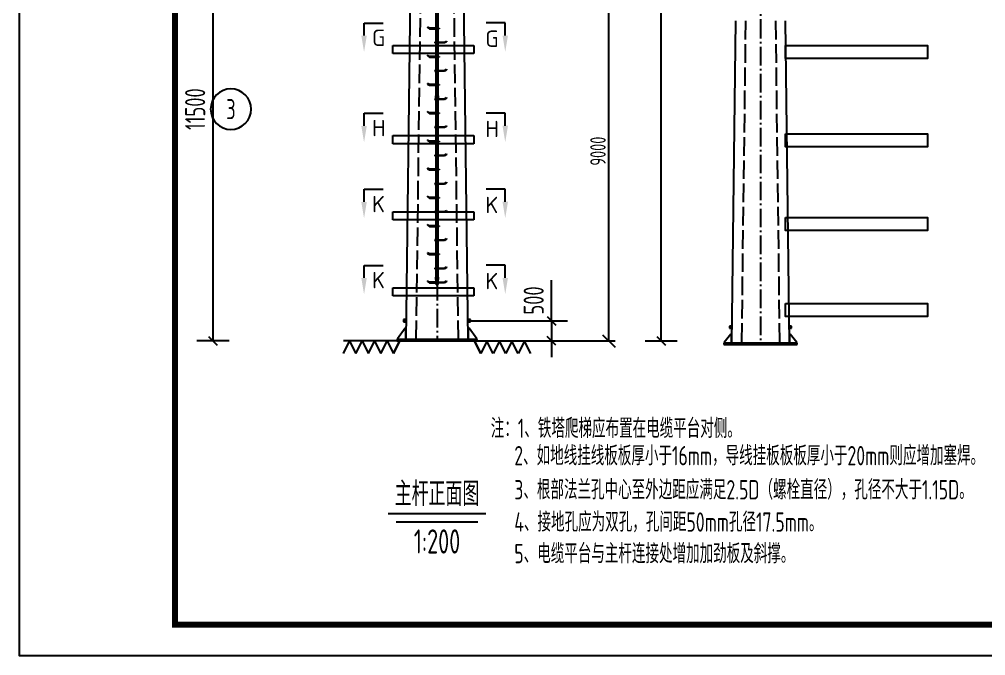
# Model space of a CAD drawing. Header units: inches. Extents: x -4449 to -2355, y -113 to 192.
# Drawn here: x -3707.3 to -3551.4, y -109.9 to -7.3 of the extents above; entities that cross this region are included whole.
import ezdxf
from ezdxf.enums import TextEntityAlignment as Align

# ---------------------------------------------------------------- set-up
doc = ezdxf.new("R2010")
doc.units = ezdxf.units.IN
doc.header["$MEASUREMENT"] = 0
doc.linetypes.add('点划线', pattern=[4.35, 3, -0.54, 0.27, -0.54])
doc.linetypes.add('虚线', pattern=[3.75, 3, -0.75])
for name, color, linetype in [('1', 7, 'Continuous'), ('3', 3, 'Continuous'), ('DIM', 3, 'Continuous'), ('DRAW', 7, 'Continuous'), ('中线层', 2, '点划线'), ('图形层', 7, 'Continuous'), ('图框', 7, 'Continuous'), ('图签层', 7, 'Continuous'), ('宽标注线层', 5, 'Continuous'), ('尺寸标注线层', 1, 'Continuous'), ('标注文字层', 7, 'Continuous'), ('标注线层', 3, 'Continuous'), ('表格层', 3, 'Continuous'), ('隐藏线层', 1, '虚线')]:
    doc.layers.add(name, color=color, linetype=linetype)
doc.styles.get("Standard").update_dxf_attribs({"font": 'tssdeng.shx', "width": 0.7, "bigfont": 'hztxt.shx'})
doc.dimstyles.new('STANDARD$0', dxfattribs={"dimtxt": 2.5, "dimasz": 2, "dimexe": 1, "dimexo": 1, "dimgap": 0.5, "dimtad": 1, "dimdec": 0, "dimlfac": 100, "dimzin": 10, "dimdsep": 46, "dimlunit": 6, "dimtxsty": 'Standard', "dimblk1": 'OBLIQUE', "dimblk2": 'OBLIQUE', "dimsah": 1, "dimcen": 2.5, "dimclrd": 6, "dimclre": 6, "dimclrt": 2, "dimadec": 0, "dimazin": 0, "dimtfac": 1, "dimtdec": 0, "dimtofl": 0, "dimtmove": 0, "dimatfit": 3, "dimldrblk": 'OBLIQUE', "dimfxl": 1, "dimtolj": 1, "dimtzin": 10, "dimarcsym": 0})

# ---------------------------------------------------------------- blocks, each defined once
blk = doc.blocks.new('_OBLIQUE')
at = {"color": 0, "linetype": 'ByBlock'}
blk.add_line((-0.5, -0.5), (0.5, 0.5), dxfattribs=at)
blk = doc.blocks.new('*D40')
at = {"layer": 'Defpoints', "color": 0}
for p in [(-3620.72, 2.03), (-3612.16, 2.03), (-3621.42, -59.18)]:
    blk.add_point(p, dxfattribs=at)
at = {"layer": 'DRAW', "color": 6, "lineweight": -2}
for p, q in [((-3619.72, 2.03), (-3611.16, 2.03)), ((-3620.42, -59.18), (-3611.16, -59.18))]:
    blk.add_line(p, q, dxfattribs=at)
at = {"layer": 'DRAW', "color": 6, "linetype": 'ByBlock', "lineweight": -2}
blk.add_line((-3612.16, -59.18), (-3612.16, 2.03), dxfattribs=at)
at = {"layer": 'DRAW', "color": 6, "lineweight": -2, "xscale": 2, "yscale": 2, "zscale": 2}
for p, rotation in [((-3612.16, 2.03), 90), ((-3612.16, -59.18), 270)]:
    blk.add_blockref('_OBLIQUE', p, dxfattribs=dict(at, rotation=rotation))
at = {"layer": 'DRAW', "color": 2, "insert": (-3613.91, -28.57), "char_height": 2.5, "attachment_point": 5, "rotation": 90}
blk.add_mtext('\\A1;9000', dxfattribs=at)

msp = doc.modelspace()

# ---------------------------------------------------------------- linework, layer by layer
at = {"layer": '1'}
for p, q in [((-3651.6557255, -7.9089482), (-3648.5896891, -7.9089482)), ((-3628.8722095, -7.891748), (-3631.9382459, -7.8917478)), ((-3651.6557255, -22.4571246), (-3648.5896891, -22.4571246)), ((-3628.8722095, -22.4399244), (-3631.9382459, -22.4399242)), ((-3651.6557255, -34.7232565), (-3648.5896891, -34.7232565)), ((-3628.8722095, -34.7060563), (-3631.9382459, -34.7060561)), ((-3651.6557255, -46.9893884), (-3648.5896891, -46.9893884)), ((-3628.8722095, -46.9721882), (-3631.9382459, -46.972188))]:
    msp.add_line(p, q, dxfattribs=at)
at = {"layer": '3'}
for p, q in [((-3651.6557255, -9.9455754), (-3651.6557255, -7.9089482)), ((-3628.8722095, -9.9283752), (-3628.8722095, -7.891748)), ((-3651.6557255, -24.4937518), (-3651.6557255, -22.4571246)), ((-3628.8722095, -24.4765516), (-3628.8722095, -22.4399244)), ((-3651.6557255, -36.7598837), (-3651.6557255, -34.7232565)), ((-3628.8722095, -36.7426835), (-3628.8722095, -34.7060563)), ((-3651.6557255, -49.0260156), (-3651.6557255, -46.9893884)), ((-3628.8722095, -49.0088154), (-3628.8722095, -46.9721882))]:
    msp.add_line(p, q, dxfattribs=at)
for points in [[(-3651.2157255, -9.9455754), (-3652.0957255, -9.9455754), (-3651.6557255, -12.5855754)], [(-3629.3122096, -9.9283752), (-3628.4322096, -9.9283752), (-3628.8722098, -12.5683752)], [(-3651.2157255, -24.4937518), (-3652.0957255, -24.4937518), (-3651.6557255, -27.1337518)], [(-3629.3122096, -24.4765516), (-3628.4322096, -24.4765516), (-3628.8722098, -27.1165516)], [(-3651.2157255, -36.7598837), (-3652.0957255, -36.7598837), (-3651.6557255, -39.3998837)], [(-3629.3122096, -36.7426835), (-3628.4322096, -36.7426835), (-3628.8722098, -39.3826835)], [(-3651.2157255, -49.0260156), (-3652.0957255, -49.0260156), (-3651.6557255, -51.6660156)], [(-3629.3122096, -49.0088154), (-3628.4322096, -49.0088154), (-3628.8722098, -51.6488154)]]:
    msp.add_solid(points, dxfattribs=at)
at = {"layer": 'DIM'}
for p, q in [((-3646.9968577, -11.5224708), (-3633.9190219, -11.5224708)), ((-3646.9968577, -12.8439902), (-3646.9968577, -11.5224708)), ((-3633.9190219, -11.5224708), (-3633.9190219, -12.8439902)), ((-3633.9190219, -12.8439902), (-3646.9968577, -12.8439902)), ((-3646.9968577, -26.0706472), (-3633.9190219, -26.0706472)), ((-3646.9968577, -27.3921666), (-3646.9968577, -26.0706472)), ((-3633.9190219, -26.0706472), (-3633.9190219, -27.3921666)), ((-3633.9190219, -27.3921666), (-3646.9968577, -27.3921666)), ((-3646.9968577, -38.3367791), (-3633.9190219, -38.3367791)), ((-3646.9968577, -39.6582985), (-3646.9968577, -38.3367791)), ((-3633.9190219, -38.3367791), (-3633.9190219, -39.6582985)), ((-3633.9190219, -39.6582985), (-3646.9968577, -39.6582985)), ((-3646.9968577, -50.602911), (-3633.9190219, -50.602911)), ((-3646.9968577, -51.9244304), (-3646.9968577, -50.602911)), ((-3633.9190219, -50.602911), (-3633.9190219, -51.9244304)), ((-3633.9190219, -51.9244304), (-3646.9968577, -51.9244304))]:
    msp.add_line(p, q, dxfattribs=at)
at = {"layer": 'DRAW'}
for points in [[(-3583.6691328, -11.5561123), (-3560.7564907, -11.5561123), (-3560.7564907, -13.6554899), (-3583.6691328, -13.6554899)], [(-3583.6691328, -25.780381), (-3560.7564907, -25.780381), (-3560.7564907, -27.8797586), (-3583.6691328, -27.8797586)], [(-3583.6691328, -39.2676698), (-3560.7564907, -39.2676698), (-3560.7564907, -41.3670474), (-3583.6691328, -41.3670474)], [(-3583.6691328, -53.1338066), (-3560.7564907, -53.1338066), (-3560.7564907, -55.2331842), (-3583.6691328, -55.2331842)]]:
    msp.add_lwpolyline(points, close=True, dxfattribs=at)
at = {"layer": '中线层'}
for p, q in [((-3587.6859275, 44.9313638), (-3587.6859275, -7.400317)), ((-3639.8797492, 15.5741274), (-3639.8797492, -59.1765226)), ((-3587.6859275, -7.400317), (-3587.6859275, -59.731447)), ((-3644.9558592, -55.9265226), (-3645.1866092, -55.9265226)), ((-3645.0711692, -55.8112126), (-3645.0711692, -56.0418326)), ((-3634.8035092, -55.9265226), (-3634.5727592, -55.9265226)), ((-3634.6881992, -55.8112126), (-3634.6881992, -56.0418326)), ((-3592.4011276, -56.977177), (-3592.5966808, -56.977177)), ((-3592.4988491, -56.8794555), (-3592.4988491, -57.0748985)), ((-3582.9706173, -56.977177), (-3582.7750641, -56.977177)), ((-3582.8728958, -56.8794555), (-3582.8728958, -57.0748985))]:
    msp.add_line(p, q, dxfattribs=at)
at = {"layer": '图形层'}
for p, q in [((-3643.9747492, 15.3778274), (-3644.9172492, -58.9555226)), ((-3634.8422492, -58.9555226), (-3635.7847492, 15.3778274)), ((-3640.0357492, -50.0765226), (-3640.0357492, 11.9991274)), ((-3639.7237492, -50.0765226), (-3639.7237492, 11.9991274)), ((-3591.7126703, -7.5655732), (-3592.3681865, -59.5441567)), ((-3583.0036685, -59.5441567), (-3583.6591848, -7.5655732)), ((-3641.0887492, -8.7495226), (-3641.4264892, -8.5545226)), ((-3641.4264892, -8.5545226), (-3641.4264892, -8.6585226)), ((-3641.4264892, -8.6585226), (-3641.0887492, -8.8535226)), ((-3640.0357492, -8.7495226), (-3641.0887492, -8.7495226)), ((-3641.0887492, -8.8535226), (-3640.0357492, -8.8535226)), ((-3639.7237492, -8.7495226), (-3639.5287492, -8.7495226)), ((-3639.5287492, -8.8535226), (-3639.7237492, -8.8535226)), ((-3639.5287492, -8.7495226), (-3639.5287492, -8.8535226)), ((-3638.6707492, -11.0245226), (-3638.3328792, -10.8295226)), ((-3638.3328792, -10.8295226), (-3638.3328792, -10.9335226)), ((-3640.0357492, -11.0245226), (-3640.2307492, -11.0245226)), ((-3640.2307492, -11.0245226), (-3640.2307492, -11.1285226)), ((-3640.2307492, -11.1285226), (-3640.0357492, -11.1285226)), ((-3639.7237492, -11.0245226), (-3638.6707492, -11.0245226)), ((-3638.6707492, -11.1285226), (-3639.7237492, -11.1285226)), ((-3638.3328792, -10.9335226), (-3638.6707492, -11.1285226)), ((-3641.0887492, -13.2995226), (-3641.4264892, -13.1045226)), ((-3641.4264892, -13.1045226), (-3641.4264892, -13.2085226)), ((-3641.4264892, -13.2085226), (-3641.0887492, -13.4035226)), ((-3640.0357492, -13.2995226), (-3641.0887492, -13.2995226)), ((-3641.0887492, -13.4035226), (-3640.0357492, -13.4035226)), ((-3639.7237492, -13.2995226), (-3639.5287492, -13.2995226)), ((-3639.5287492, -13.4035226), (-3639.7237492, -13.4035226)), ((-3639.5287492, -13.2995226), (-3639.5287492, -13.4035226)), ((-3640.0357492, -15.5745226), (-3640.2307492, -15.5745226)), ((-3640.2307492, -15.5745226), (-3640.2307492, -15.6785226)), ((-3639.7237492, -15.5745226), (-3638.6707492, -15.5745226)), ((-3638.6707492, -15.5745226), (-3638.3328792, -15.3795226)), ((-3638.3328792, -15.4835226), (-3638.6707492, -15.6785226)), ((-3638.3328792, -15.3795226), (-3638.3328792, -15.4835226)), ((-3640.2307492, -15.6785226), (-3640.0357492, -15.6785226)), ((-3638.6707492, -15.6785226), (-3639.7237492, -15.6785226)), ((-3641.0887492, -17.8495226), (-3641.4264892, -17.6545226)), ((-3641.4264892, -17.6545226), (-3641.4264892, -17.7585226)), ((-3641.4264892, -17.7585226), (-3641.0887492, -17.9535226)), ((-3640.0357492, -17.8495226), (-3641.0887492, -17.8495226)), ((-3641.0887492, -17.9535226), (-3640.0357492, -17.9535226)), ((-3639.7237492, -17.8495226), (-3639.5287492, -17.8495226)), ((-3639.5287492, -17.9535226), (-3639.7237492, -17.9535226)), ((-3639.5287492, -17.8495226), (-3639.5287492, -17.9535226)), ((-3640.0357492, -20.1245226), (-3640.2307492, -20.1245226)), ((-3640.2307492, -20.1245226), (-3640.2307492, -20.2285226)), ((-3640.2307492, -20.2285226), (-3640.0357492, -20.2285226)), ((-3640.0747492, -20.0465226), (-3640.0747492, -19.6565226)), ((-3640.0747492, -19.6565226), (-3639.6847492, -19.6565226)), ((-3639.6847492, -20.0465226), (-3640.0747492, -20.0465226)), ((-3639.7237492, -20.1245226), (-3638.6707492, -20.1245226)), ((-3638.6707492, -20.2285226), (-3639.7237492, -20.2285226)), ((-3639.6847492, -19.6565226), (-3639.6847492, -20.0465226)), ((-3638.6707492, -20.1245226), (-3638.3328792, -19.9295226)), ((-3638.3328792, -20.0335226), (-3638.6707492, -20.2285226)), ((-3638.3328792, -19.9295226), (-3638.3328792, -20.0335226)), ((-3641.0887492, -22.3995226), (-3641.4264892, -22.2045226)), ((-3641.4264892, -22.2045226), (-3641.4264892, -22.3085226)), ((-3641.4264892, -22.3085226), (-3641.0887492, -22.5035226)), ((-3640.0357492, -22.3995226), (-3641.0887492, -22.3995226)), ((-3641.0887492, -22.5035226), (-3640.0357492, -22.5035226)), ((-3639.7237492, -22.3995226), (-3639.5287492, -22.3995226)), ((-3639.5287492, -22.5035226), (-3639.7237492, -22.5035226)), ((-3639.5287492, -22.3995226), (-3639.5287492, -22.5035226)), ((-3640.0357492, -24.6745226), (-3640.2307492, -24.6745226)), ((-3640.2307492, -24.6745226), (-3640.2307492, -24.7785226)), ((-3640.2307492, -24.7785226), (-3640.0357492, -24.7785226)), ((-3639.7237492, -24.6745226), (-3638.6707492, -24.6745226)), ((-3638.6707492, -24.7785226), (-3639.7237492, -24.7785226)), ((-3638.6707492, -24.6745226), (-3638.3328792, -24.4795226)), ((-3638.3328792, -24.5835226), (-3638.6707492, -24.7785226)), ((-3638.3328792, -24.4795226), (-3638.3328792, -24.5835226)), ((-3641.0887492, -26.9495226), (-3641.4264892, -26.7545226)), ((-3641.4264892, -26.7545226), (-3641.4264892, -26.8585226)), ((-3641.4264892, -26.8585226), (-3641.0887492, -27.0535226)), ((-3640.0357492, -26.9495226), (-3641.0887492, -26.9495226)), ((-3641.0887492, -27.0535226), (-3640.0357492, -27.0535226)), ((-3639.7237492, -26.9495226), (-3639.5287492, -26.9495226)), ((-3639.5287492, -27.0535226), (-3639.7237492, -27.0535226)), ((-3639.5287492, -26.9495226), (-3639.5287492, -27.0535226)), ((-3640.0357492, -29.2245226), (-3640.2307492, -29.2245226)), ((-3640.2307492, -29.2245226), (-3640.2307492, -29.3285226)), ((-3640.2307492, -29.3285226), (-3640.0357492, -29.3285226)), ((-3639.7237492, -29.2245226), (-3638.6707492, -29.2245226)), ((-3638.6707492, -29.3285226), (-3639.7237492, -29.3285226)), ((-3638.6707492, -29.2245226), (-3638.3328792, -29.0295226)), ((-3638.3328792, -29.1335226), (-3638.6707492, -29.3285226)), ((-3638.3328792, -29.0295226), (-3638.3328792, -29.1335226)), ((-3641.0887492, -31.4995226), (-3641.4264892, -31.3045226)), ((-3641.4264892, -31.3045226), (-3641.4264892, -31.4085226)), ((-3641.4264892, -31.4085226), (-3641.0887492, -31.6035226)), ((-3640.0357492, -31.4995226), (-3641.0887492, -31.4995226)), ((-3641.0887492, -31.6035226), (-3640.0357492, -31.6035226)), ((-3639.7237492, -31.4995226), (-3639.5287492, -31.4995226)), ((-3639.5287492, -31.6035226), (-3639.7237492, -31.6035226)), ((-3639.5287492, -31.4995226), (-3639.5287492, -31.6035226)), ((-3640.0357492, -33.7745226), (-3640.2307492, -33.7745226)), ((-3640.2307492, -33.7745226), (-3640.2307492, -33.8785226)), ((-3640.2307492, -33.8785226), (-3640.0357492, -33.8785226)), ((-3639.7237492, -33.7745226), (-3638.6707492, -33.7745226)), ((-3638.6707492, -33.8785226), (-3639.7237492, -33.8785226)), ((-3638.6707492, -33.7745226), (-3638.3328792, -33.5795226)), ((-3638.3328792, -33.6835226), (-3638.6707492, -33.8785226)), ((-3638.3328792, -33.5795226), (-3638.3328792, -33.6835226)), ((-3641.0887492, -36.0495226), (-3641.4264892, -35.8545226)), ((-3641.4264892, -35.8545226), (-3641.4264892, -35.9585226)), ((-3641.4264892, -35.9585226), (-3641.0887492, -36.1535226)), ((-3640.0357492, -36.0495226), (-3641.0887492, -36.0495226)), ((-3641.0887492, -36.1535226), (-3640.0357492, -36.1535226)), ((-3639.7237492, -36.0495226), (-3639.5287492, -36.0495226)), ((-3639.5287492, -36.1535226), (-3639.7237492, -36.1535226)), ((-3639.5287492, -36.0495226), (-3639.5287492, -36.1535226)), ((-3640.0357492, -38.3245226), (-3640.2307492, -38.3245226)), ((-3640.2307492, -38.3245226), (-3640.2307492, -38.4285226)), ((-3640.2307492, -38.4285226), (-3640.0357492, -38.4285226)), ((-3639.7237492, -38.3245226), (-3638.6707492, -38.3245226)), ((-3638.6707492, -38.4285226), (-3639.7237492, -38.4285226)), ((-3638.6707492, -38.3245226), (-3638.3328792, -38.1295226)), ((-3638.3328792, -38.2335226), (-3638.6707492, -38.4285226)), ((-3638.3328792, -38.1295226), (-3638.3328792, -38.2335226)), ((-3641.0887492, -40.5995226), (-3641.4264892, -40.4045226)), ((-3641.4264892, -40.4045226), (-3641.4264892, -40.5085226)), ((-3641.4264892, -40.5085226), (-3641.0887492, -40.7035226)), ((-3640.0357492, -40.5995226), (-3641.0887492, -40.5995226)), ((-3641.0887492, -40.7035226), (-3640.0357492, -40.7035226)), ((-3639.7237492, -40.5995226), (-3639.5287492, -40.5995226)), ((-3639.5287492, -40.7035226), (-3639.7237492, -40.7035226)), ((-3639.5287492, -40.5995226), (-3639.5287492, -40.7035226)), ((-3640.0357492, -42.8745226), (-3640.2307492, -42.8745226)), ((-3640.2307492, -42.8745226), (-3640.2307492, -42.9785226)), ((-3640.2307492, -42.9785226), (-3640.0357492, -42.9785226)), ((-3639.7237492, -42.8745226), (-3638.6707492, -42.8745226)), ((-3638.6707492, -42.9785226), (-3639.7237492, -42.9785226)), ((-3638.6707492, -42.8745226), (-3638.3328792, -42.6795226)), ((-3638.3328792, -42.7835226), (-3638.6707492, -42.9785226)), ((-3638.3328792, -42.6795226), (-3638.3328792, -42.7835226)), ((-3641.0887492, -45.1495226), (-3641.4264892, -44.9545226)), ((-3641.4264892, -44.9545226), (-3641.4264892, -45.0585226)), ((-3641.4264892, -45.0585226), (-3641.0887492, -45.2535226)), ((-3640.0357492, -45.1495226), (-3641.0887492, -45.1495226)), ((-3639.7237492, -45.1495226), (-3639.5287492, -45.1495226)), ((-3639.5287492, -45.1495226), (-3639.5287492, -45.2535226)), ((-3641.0887492, -45.2535226), (-3640.0357492, -45.2535226)), ((-3639.5287492, -45.2535226), (-3639.7237492, -45.2535226)), ((-3640.0357492, -47.4245226), (-3640.2307492, -47.4245226)), ((-3640.2307492, -47.4245226), (-3640.2307492, -47.5285226)), ((-3640.2307492, -47.5285226), (-3640.0357492, -47.5285226)), ((-3639.7237492, -47.4245226), (-3638.6707492, -47.4245226)), ((-3638.6707492, -47.5285226), (-3639.7237492, -47.5285226)), ((-3638.6707492, -47.4245226), (-3638.3328792, -47.2295226)), ((-3638.3328792, -47.3335226), (-3638.6707492, -47.5285226)), ((-3638.3328792, -47.2295226), (-3638.3328792, -47.3335226)), ((-3641.0887492, -49.6995226), (-3641.4264892, -49.5045226)), ((-3641.4264892, -49.5045226), (-3641.4264892, -49.6085226)), ((-3641.4264892, -49.6085226), (-3641.0887492, -49.8035226)), ((-3640.0357492, -49.6995226), (-3641.0887492, -49.6995226)), ((-3641.0887492, -49.8035226), (-3640.0357492, -49.8035226)), ((-3640.0747492, -49.2965226), (-3640.0747492, -48.9065226)), ((-3640.0747492, -48.9065226), (-3639.6847492, -48.9065226)), ((-3639.6847492, -49.2965226), (-3640.0747492, -49.2965226)), ((-3639.7237492, -49.6995226), (-3638.6707492, -49.6995226)), ((-3638.6707492, -49.8035226), (-3639.7237492, -49.8035226)), ((-3639.6847492, -48.9065226), (-3639.6847492, -49.2965226)), ((-3638.6707492, -49.6995226), (-3638.3328792, -49.5045226)), ((-3638.3328792, -49.6085226), (-3638.6707492, -49.8035226)), ((-3638.3328792, -49.5045226), (-3638.3328792, -49.6085226)), ((-3640.0357492, -50.0765226), (-3639.7237492, -50.0765226)), ((-3645.2661692, -55.7315226), (-3645.2661692, -56.1215226)), ((-3644.8761692, -55.7315226), (-3645.2661692, -55.7315226)), ((-3645.2661692, -56.1215226), (-3644.8761692, -56.1215226)), ((-3644.8761692, -56.1215226), (-3644.8761692, -55.7315226)), ((-3634.4931992, -55.7315226), (-3634.8831992, -55.7315226)), ((-3634.8831992, -55.7315226), (-3634.8831992, -56.1215226)), ((-3634.8831992, -56.1215226), (-3634.4931992, -56.1215226)), ((-3634.4931992, -56.1215226), (-3634.4931992, -55.7315226)), ((-3645.0443892, -57.1095226), (-3646.2793892, -58.8255226)), ((-3644.9143892, -57.1095226), (-3645.0443892, -57.1095226)), ((-3644.9143892, -58.8268226), (-3644.9143892, -57.1095226)), ((-3634.7149792, -57.1095226), (-3634.8449792, -57.1095226)), ((-3634.8449792, -57.1095226), (-3634.8449792, -58.8268226)), ((-3633.4799792, -58.8255226), (-3634.7149792, -57.1095226)), ((-3592.6641053, -56.8119208), (-3592.6641053, -57.1424332)), ((-3592.3335929, -56.8119208), (-3592.6641053, -56.8119208)), ((-3592.6641053, -57.1424332), (-3592.3335929, -57.1424332)), ((-3592.3335929, -57.1424332), (-3592.3335929, -56.8119208)), ((-3582.7076396, -56.8119208), (-3583.038152, -56.8119208)), ((-3583.038152, -56.8119208), (-3583.038152, -57.1424332)), ((-3583.038152, -57.1424332), (-3582.7076396, -57.1424332)), ((-3582.7076396, -57.1424332), (-3582.7076396, -56.8119208)), ((-3644.9172492, -59.1765226), (-3654.9922492, -59.1765226)), ((-3654.9902992, -61.2110226), (-3653.9847492, -59.1960226)), ((-3653.9847492, -59.1960226), (-3652.9752992, -61.2110226)), ((-3652.9752992, -61.2110226), (-3651.9697492, -59.1960226)), ((-3651.9697492, -59.1960226), (-3650.9602992, -61.2110226)), ((-3650.9602992, -61.2110226), (-3649.9547492, -59.1960226)), ((-3649.9547492, -59.1960226), (-3648.9452992, -61.2110226)), ((-3648.9452992, -61.2110226), (-3647.9397492, -59.1960226)), ((-3647.9397492, -59.1960226), (-3646.9302992, -61.2110226)), ((-3646.9302992, -61.2110226), (-3645.9247492, -59.1960226)), ((-3645.9247492, -59.1960226), (-3646.9302992, -61.2110226)), ((-3633.4122492, -58.9555226), (-3646.3472492, -58.9555226)), ((-3646.3472492, -58.9555226), (-3646.3472492, -59.1765226)), ((-3646.3472492, -59.1765226), (-3633.4122492, -59.1765226)), ((-3646.2793892, -58.8255226), (-3646.2793892, -58.9555226)), ((-3646.2793892, -58.9555226), (-3645.0430892, -58.9555226)), ((-3645.0430892, -58.9555226), (-3644.9143892, -58.8268226)), ((-3644.9172492, -58.9555226), (-3634.8422492, -58.9555226)), ((-3634.8449792, -58.8268226), (-3634.7162792, -58.9555226)), ((-3634.8422492, -59.1765226), (-3624.7672492, -59.1765226)), ((-3634.7162792, -58.9555226), (-3633.4799792, -58.9555226)), ((-3632.8252992, -61.2110226), (-3633.8347492, -59.1960226)), ((-3633.8347492, -59.1960226), (-3632.8252992, -61.2110226)), ((-3633.4799792, -58.9555226), (-3633.4799792, -58.8255226)), ((-3633.4122492, -59.1765226), (-3633.4122492, -58.9555226)), ((-3631.8197492, -59.1960226), (-3632.8252992, -61.2110226)), ((-3630.8102992, -61.2110226), (-3631.8197492, -59.1960226)), ((-3629.8047492, -59.1960226), (-3630.8102992, -61.2110226)), ((-3628.7952992, -61.2110226), (-3629.8047492, -59.1960226)), ((-3627.7897492, -59.1960226), (-3628.7952992, -61.2110226)), ((-3626.7802992, -61.2110226), (-3627.7897492, -59.1960226)), ((-3625.7747492, -59.1960226), (-3626.7802992, -61.2110226)), ((-3624.7652992, -61.2110226), (-3625.7747492, -59.1960226)), ((-3592.4759336, -58.1009192), (-3593.5500989, -59.4339859)), ((-3592.3657628, -58.1009192), (-3592.4759336, -58.1009192)), ((-3592.3657628, -59.4195535), (-3592.3657628, -58.1009192)), ((-3582.8958113, -58.1009192), (-3583.0059821, -58.1009192)), ((-3583.0059821, -58.1009192), (-3583.0059821, -59.4195535)), ((-3581.821646, -59.4339859), (-3582.8958113, -58.1009192)), ((-3581.764247, -59.5441567), (-3593.607608, -59.5441567)), ((-3593.607608, -59.5441567), (-3593.607608, -59.731447)), ((-3593.607608, -59.731447), (-3581.764247, -59.731447)), ((-3593.5500989, -59.4339859), (-3593.5500989, -59.5441567)), ((-3593.5500989, -59.5441567), (-3592.490366, -59.5441567)), ((-3592.490366, -59.5441567), (-3592.3657628, -59.4195535)), ((-3592.3681865, -59.5441567), (-3583.0036685, -59.5441567)), ((-3583.0059821, -59.4195535), (-3582.881379, -59.5441567)), ((-3582.881379, -59.5441567), (-3581.821646, -59.5441567)), ((-3581.821646, -59.5441567), (-3581.821646, -59.4339859)), ((-3581.764247, -59.731447), (-3581.764247, -59.5441567))]:
    msp.add_line(p, q, dxfattribs=at)
for centre, radius, start, end in [((-3645.0711692, -55.9265226), 0.05031, 90, 270), ((-3645.0711692, -55.9265226), 0.05031, 270, 90), ((-3634.6881992, -55.9265226), 0.05031, 90, 270), ((-3634.6881992, -55.9265226), 0.05031, 270, 90), ((-3592.4988491, -56.977177), 0.0426361, 90, 270), ((-3592.4988491, -56.977177), 0.0426361, 270, 90), ((-3582.8728958, -56.977177), 0.0426361, 90, 270), ((-3582.8728958, -56.977177), 0.0426361, 270, 90)]:
    msp.add_arc(centre, radius, start, end, dxfattribs=at)
at = {"layer": '图框'}
msp.add_lwpolyline([(-3287.2800292, 187.0642746), (-3707.2800292, 187.0642746), (-3707.2800292, -109.9357254), (-3287.2800292, -109.9357254)], close=True, dxfattribs=at)
at = {"layer": '图框', "const_width": 1}
msp.add_lwpolyline([(-3682.1628405, -104.9357254), (-3292.1628405, -104.9357254), (-3292.1628405, 182.0642746), (-3682.1628405, 182.0642746)], close=True, dxfattribs=at)
at = {"layer": '图签层'}
msp.add_line((-3682.2800292, -104.9357254), (-3682.2800292, 182.0642746), dxfattribs=at)
at = {"layer": '宽标注线层'}
msp.add_line((-3647.7789392, -87.0337026), (-3631.9804292, -87.0337026), dxfattribs=at)
at = {"layer": '尺寸标注线层'}
for p, q in [((-3603.7119292, -59.1765226), (-3603.7119292, 96.8241274)), ((-3676.0474392, 15.5741274), (-3676.0474392, -59.1765226)), ((-3621.4228692, -55.9265226), (-3621.4228692, -49.3832326)), ((-3634.6881992, -55.9265226), (-3618.8228692, -55.9265226)), ((-3621.4228692, -55.9265226), (-3621.4228692, -59.1765226)), ((-3673.4474392, -59.1765226), (-3678.6474392, -59.1765226)), ((-3639.8797492, -59.1765226), (-3618.8228692, -59.1765226)), ((-3621.4228692, -59.1765226), (-3621.4228692, -61.7765226)), ((-3606.3119292, -59.1765226), (-3601.1119292, -59.1765226)), ((-3646.4789392, -88.3337026), (-3633.2804292, -88.3337026))]:
    msp.add_line(p, q, dxfattribs=at)
at = {"layer": '标注文字层'}
for p, q in [((-3639.8797492, -38.5390226), (-3639.8797492, -40.4890226)), ((-3622.1122592, -55.2371326), (-3620.7334792, -56.6159126)), ((-3676.7368292, -58.4871326), (-3675.3579192, -59.8659126)), ((-3620.7334792, -59.8659126), (-3622.1122592, -58.4871326)), ((-3604.4014492, -58.4871326), (-3603.0225392, -59.8659126))]:
    msp.add_line(p, q, dxfattribs=at)
for start, end in [(0, 180), (180, 0)]:
    msp.add_arc((-3673.1415034, -21.8015226), 3.26872, start, end, dxfattribs=at)
at = {"layer": '隐藏线层'}
for p, q in [((-3642.3367492, 15.3778274), (-3643.2792492, -58.9555226)), ((-3637.4227492, 15.3778274), (-3636.4802492, -58.9555226)), ((-3590.1019732, -7.5655732), (-3590.7574895, -59.5441567)), ((-3585.2698819, -7.5655732), (-3584.6143656, -59.5441567))]:
    msp.add_line(p, q, dxfattribs=at)

# ---------------------------------------------------------------- texts
at = {"layer": '3'}
for s, p in [('G', (-3650.3647625, -11.6179973)), ('G', (-3632.0828679, -11.7620594)), ('H', (-3650.3647625, -26.1661737)), ('H', (-3632.0828679, -26.3102359)), ('K', (-3650.3647625, -38.4323056)), ('K', (-3632.0828679, -38.5763678)), ('K', (-3650.3647625, -50.6984375)), ('K', (-3632.0828679, -50.8424997))]:
    msp.add_text(s, height=2.64, dxfattribs=at).set_placement(p)
at = {"layer": '图形层', "width": 0.7}
msp.add_text('1:200', height=3.9, dxfattribs=at).set_placement((-3639.8797492, -89.5687026), align=Align.TOP_CENTER)
at = {"layer": '标注文字层', "width": 0.7}
msp.add_text('3', height=3.25, dxfattribs=at).set_placement((-3673.1415034, -21.8015226), align=Align.MIDDLE_CENTER)
msp.add_text('主杆正面图', height=3.9, dxfattribs=at).set_placement((-3639.8797492, -85.7987026), align=Align.CENTER)
at = {"layer": '标注线层', "width": 0.7}
for s, p in [('11500', (-3677.2824392, -21.8015226)), ('500', (-3622.6578692, -52.6548126))]:
    msp.add_text(s, height=3.25, rotation=90, dxfattribs=at).set_placement(p, align=Align.CENTER)
at = {"layer": '表格层', "color": 7, "width": 0.7}
for s, p in [('注：1、铁塔爬梯应布置在电缆平台对侧。', (-3631.2067646, -74.8342949)), ('2、如地线挂线板板厚小于16mm，导线挂板板板厚小于20mm则应增加塞焊。', (-3627.4149693, -79.2428507)), ('3、根部法兰孔中心至外边距应满足2.5D（螺栓直径），孔径不大于1.15D。', (-3627.4149693, -84.7404497)), ('4、接地孔应为双孔，孔间距50mm孔径17.5mm。', (-3627.4149693, -89.9450528)), ('5、电缆平台与主杆连接处增加加劲板及斜撑。', (-3627.4149693, -95.035958))]:
    msp.add_text(s, height=3.12, dxfattribs=at).set_placement(p)

# ---------------------------------------------------------------- dimensions: what is measured, and where the dimension line sits
at = {"layer": 'DRAW'}
dim = msp.add_linear_dim(base=(-3612.1634301, 2.0290909), p1=(-3621.4228692, -59.1765226), p2=(-3620.7221906, 2.0290909), angle=90, text='9000', dimstyle='STANDARD$0', override={"dimfxl": 1.25}, dxfattribs=at)
dim.commit()
dim.dimension.update_dxf_attribs({"geometry": '*D40', "text_midpoint": (-3613.9134301, -28.5737158)})

doc.saveas('drawing.dxf')
